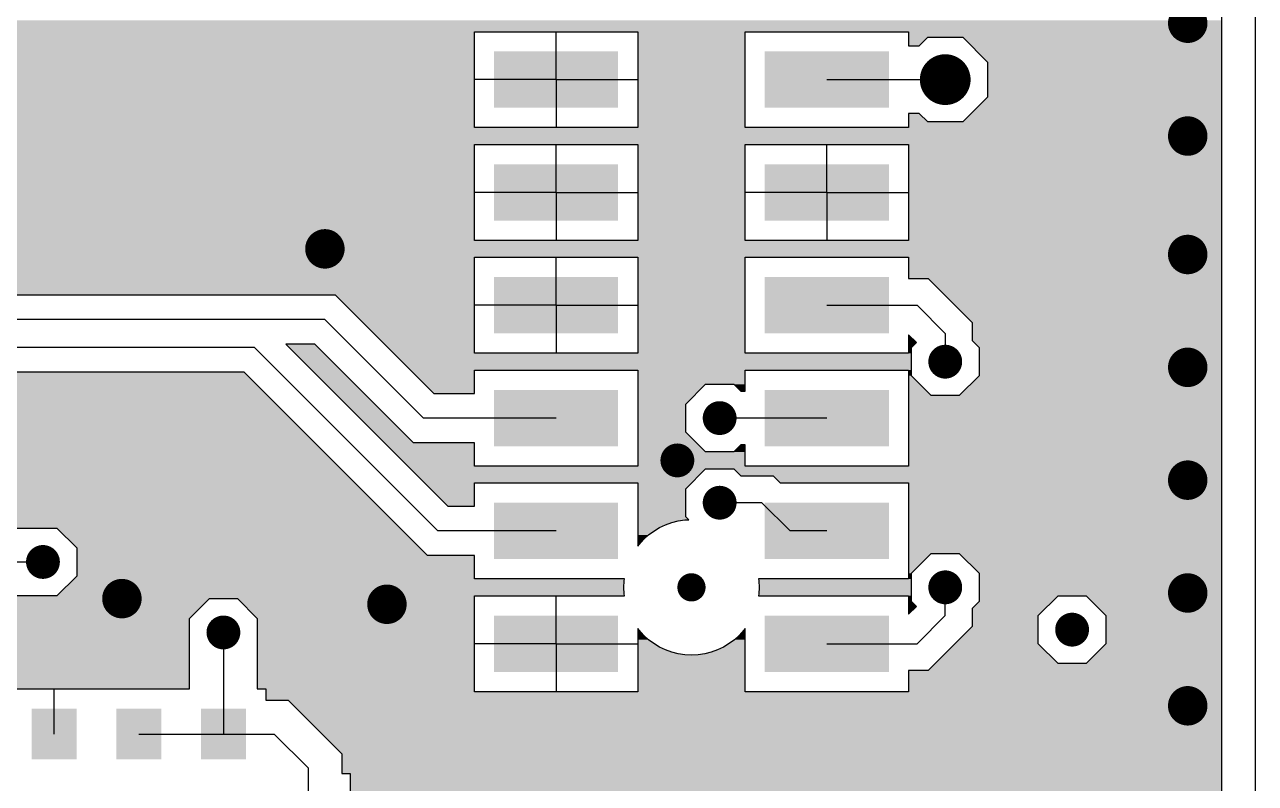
# Model space of a CAD drawing. Extents: x 295 to 953, y 10 to 290.
# Drawn here: x 768.83 to 812.48, y 151.05 to 177.95 of the extents above; entities that cross this region are included whole.
import ezdxf

# ---------------------------------------------------------------- set-up
doc = ezdxf.new("R2010")
doc.units = 0
doc.header["$LTSCALE"] = 5
doc.header["$MEASUREMENT"] = 0
doc.layers.get('0').update_dxf_attribs({"linetype": 'CONTINUOUS', "lineweight": 25})
doc.layers.add('19_SOLD_GBR', color=10, linetype='CONTINUOUS')

msp = doc.modelspace()

# ---------------------------------------------------------------- linework, layer by layer
for points, const_width in [([(810.428, 178, -1), (809.728, 178, -1)], 0.7), ([(801.928, 176, -1), (801.028, 176, -1)], 0.9), ([(810.428, 174, -1), (809.728, 174, -1)], 0.7), ([(779.828, 170, -1), (779.128, 170, -1)], 0.7), ([(810.428, 169.8, -1), (809.728, 169.8, -1)], 0.7), ([(801.778, 166, -1), (801.178, 166, -1)], 0.6), ([(810.428, 165.8, -1), (809.728, 165.8, -1)], 0.7), ([(793.778, 164, -1), (793.178, 164, -1)], 0.6), ([(792.278, 162.5, -1), (791.678, 162.5, -1)], 0.6), ([(810.428, 161.8, -1), (809.728, 161.8, -1)], 0.7), ([(793.778, 161, -1), (793.178, 161, -1)], 0.6), ([(769.778, 158.9, -1), (769.178, 158.9, -1)], 0.6), ([(792.728, 158, -1), (792.228, 158, -1)], 0.5), ([(801.778, 158, -1), (801.178, 158, -1)], 0.6), ([(810.428, 157.8, -1), (809.728, 157.8, -1)], 0.7), ([(772.628, 157.6, -1), (771.928, 157.6, -1)], 0.7), ([(782.028, 157.4, -1), (781.328, 157.4, -1)], 0.7), ([(776.178, 156.4, -1), (775.578, 156.4, -1)], 0.6), ([(806.278, 156.5, -1), (805.678, 156.5, -1)], 0.6), ([(810.428, 153.8, -1), (809.728, 153.8, -1)], 0.7)]:
    msp.add_lwpolyline(points, format="xyb", close=True, dxfattribs=dict(const_width=const_width))
for points in [[(785.478, 177), (785.478, 175), (789.878, 177), (789.878, 175)], [(795.078, 177), (795.078, 175), (799.478, 177), (799.478, 175)], [(785.478, 173), (785.478, 171), (789.878, 173), (789.878, 171)], [(795.078, 173), (795.078, 171), (799.478, 173), (799.478, 171)], [(785.478, 169), (785.478, 167), (789.878, 169), (789.878, 167)], [(795.078, 169), (795.078, 167), (799.478, 169), (799.478, 167)], [(785.478, 165), (785.478, 163), (789.878, 165), (789.878, 163)], [(795.078, 165), (795.078, 163), (799.478, 165), (799.478, 163)], [(785.478, 161), (785.478, 159), (789.878, 161), (789.878, 159)], [(795.078, 161), (795.078, 159), (799.478, 161), (799.478, 159)], [(785.478, 157), (785.478, 155), (789.878, 157), (789.878, 155)], [(795.078, 157), (795.078, 155), (799.478, 157), (799.478, 155)], [(769.078, 153.7), (769.078, 151.9), (770.678, 153.7), (770.678, 151.9)], [(772.078, 153.7), (772.078, 151.9), (773.678, 153.7), (773.678, 151.9)], [(775.078, 153.7), (775.078, 151.9), (776.678, 153.7), (776.678, 151.9)]]:
    msp.add_solid(points)
at = {"layer": '19_SOLD_GBR', "color": 7}
for p, q in [((812.478, 85), (812.478, 255)), ((811.278, 239.8), (811.278, 100.2)), ((784.778, 177.7), (790.578, 177.7)), ((784.778, 174.3), (784.778, 177.7)), ((787.678, 176), (787.678, 177.7)), ((790.578, 177.7), (790.578, 174.3)), ((794.378, 177.7), (800.178, 177.7)), ((794.378, 174.3), (794.378, 177.7)), ((800.178, 177.7), (800.178, 177.2)), ((800.556, 177.2), (800.856, 177.5)), ((800.856, 177.5), (802.1, 177.5)), ((802.1, 177.5), (802.978, 176.622)), ((800.178, 177.2), (800.556, 177.2)), ((802.978, 176.622), (802.978, 175.378)), ((787.678, 176), (784.778, 176)), ((787.678, 176), (787.678, 174.3)), ((787.678, 176), (790.578, 176)), ((797.278, 176), (801.478, 176)), ((802.978, 175.378), (802.1, 174.5)), ((800.178, 174.8), (800.178, 174.3)), ((800.556, 174.8), (800.178, 174.8)), ((800.856, 174.5), (800.556, 174.8)), ((790.578, 174.3), (784.778, 174.3)), ((800.178, 174.3), (794.378, 174.3)), ((802.1, 174.5), (800.856, 174.5)), ((784.778, 173.7), (790.578, 173.7)), ((784.778, 170.3), (784.778, 173.7)), ((787.678, 172), (787.678, 173.7)), ((790.578, 173.7), (790.578, 170.3)), ((794.378, 173.7), (800.178, 173.7)), ((794.378, 170.3), (794.378, 173.7)), ((797.278, 172), (797.278, 173.7)), ((800.178, 173.7), (800.178, 170.3)), ((787.678, 172), (784.778, 172)), ((787.678, 172), (787.678, 170.3)), ((787.678, 172), (790.578, 172)), ((797.278, 172), (794.378, 172)), ((797.278, 172), (797.278, 170.3)), ((797.278, 172), (800.178, 172)), ((790.578, 170.3), (784.778, 170.3)), ((800.178, 170.3), (794.378, 170.3)), ((784.778, 169.7), (790.578, 169.7)), ((784.778, 166.3), (784.778, 169.7)), ((787.678, 168), (787.678, 169.7)), ((790.578, 169.7), (790.578, 166.3)), ((794.378, 169.7), (800.178, 169.7)), ((794.378, 166.3), (794.378, 169.7)), ((800.178, 169.7), (800.178, 168.95)), ((800.178, 168.95), (800.872, 168.95)), ((800.872, 168.95), (802.428, 167.394)), ((766.34, 168.376), (779.84, 168.376)), ((779.84, 168.376), (783.34, 164.876)), ((787.678, 168), (784.778, 168)), ((787.678, 168), (787.678, 166.3)), ((787.678, 168), (790.578, 168)), ((797.278, 168), (800.478, 168)), ((801.478, 167), (800.478, 168)), ((779.478, 167.5), (765.978, 167.5)), ((779.478, 167.5), (782.978, 164)), ((802.428, 167.394), (802.428, 166.748)), ((800.178, 166.956), (800.178, 166.3)), ((800.458, 166.676), (800.178, 166.956)), ((801.478, 167), (801.478, 166)), ((802.428, 166.748), (802.678, 166.498)), ((776.978, 166.5), (765.478, 166.5)), ((776.978, 166.5), (783.478, 160)), ((778.09, 166.624), (783.84, 160.876)), ((779.116, 166.624), (778.09, 166.624)), ((782.616, 163.124), (779.116, 166.624)), ((800.278, 166.498), (800.458, 166.676)), ((800.278, 165.502), (800.278, 166.498)), ((802.678, 166.498), (802.678, 165.502)), ((790.578, 166.3), (784.778, 166.3)), ((800.178, 166.3), (794.378, 166.3)), ((776.616, 165.624), (765.116, 165.624)), ((783.116, 159.124), (776.616, 165.624)), ((784.778, 165.7), (790.578, 165.7)), ((784.778, 164.876), (784.778, 165.7)), ((790.578, 165.7), (790.578, 162.3)), ((794.378, 165.7), (800.178, 165.7)), ((794.378, 164.95), (794.378, 165.7)), ((800.178, 165.7), (800.178, 162.3)), ((800.98, 164.8), (800.278, 165.502)), ((802.678, 165.502), (801.976, 164.8)), ((792.278, 164.498), (792.98, 165.2)), ((792.98, 165.2), (793.976, 165.2)), ((793.976, 165.2), (794.226, 164.95)), ((783.34, 164.876), (784.778, 164.876)), ((794.226, 164.95), (794.378, 164.95)), ((801.976, 164.8), (800.98, 164.8)), ((792.278, 163.502), (792.278, 164.498)), ((787.678, 164), (782.978, 164)), ((797.278, 164), (793.478, 164)), ((792.98, 162.8), (792.278, 163.502)), ((784.778, 163.124), (782.616, 163.124)), ((784.778, 162.3), (784.778, 163.124)), ((794.226, 163.05), (793.976, 162.8)), ((794.378, 163.05), (794.226, 163.05)), ((794.378, 162.3), (794.378, 163.05)), ((793.976, 162.8), (792.98, 162.8)), ((790.578, 162.3), (784.778, 162.3)), ((792.278, 161.498), (792.98, 162.2)), ((792.98, 162.2), (793.976, 162.2)), ((793.976, 162.2), (794.226, 161.95)), ((794.226, 161.95), (795.372, 161.95)), ((800.178, 162.3), (794.378, 162.3)), ((795.372, 161.95), (795.622, 161.7)), ((784.778, 161.7), (790.578, 161.7)), ((784.778, 160.876), (784.778, 161.7)), ((790.578, 161.7), (790.578, 159.464)), ((795.622, 161.7), (800.178, 161.7)), ((800.178, 161.7), (800.178, 158.3)), ((792.278, 160.502), (792.278, 161.498)), ((783.84, 160.876), (784.778, 160.876)), ((794.978, 161), (793.478, 161)), ((794.978, 161), (795.978, 160)), ((791.346, 160.118), (791.56, 160.218)), ((791.56, 160.218), (791.78, 160.298)), ((791.78, 160.298), (792.01, 160.354)), ((792.01, 160.354), (792.242, 160.39)), ((792.242, 160.39), (792.384, 160.396)), ((792.384, 160.396), (792.278, 160.502)), ((767.28, 160.1), (769.976, 160.1)), ((769.976, 160.1), (770.678, 159.398)), ((787.678, 160), (783.478, 160)), ((790.78, 159.698), (790.954, 159.856)), ((790.954, 159.856), (791.144, 159.996)), ((791.144, 159.996), (791.346, 160.118)), ((797.278, 160), (795.978, 160)), ((770.678, 159.398), (770.678, 158.402)), ((790.578, 159.464), (790.622, 159.524)), ((790.622, 159.524), (790.78, 159.698)), ((767.778, 158.9), (769.478, 158.9)), ((784.778, 159.124), (783.116, 159.124)), ((784.778, 158.3), (784.778, 159.124)), ((800.278, 158.498), (800.98, 159.2)), ((800.98, 159.2), (801.976, 159.2)), ((801.976, 159.2), (802.678, 158.498)), ((800.278, 157.502), (800.278, 158.498)), ((802.678, 158.498), (802.678, 157.502)), ((770.678, 158.402), (769.976, 157.7)), ((790.098, 158.3), (784.778, 158.3)), ((790.078, 158), (790.088, 158.236)), ((790.088, 158.236), (790.098, 158.3)), ((794.858, 158.3), (794.868, 158.236)), ((800.178, 158.3), (794.858, 158.3)), ((794.868, 158.236), (794.878, 158)), ((769.976, 157.7), (768.276, 157.7)), ((774.678, 156.898), (775.38, 157.6)), ((775.38, 157.6), (776.376, 157.6)), ((776.376, 157.6), (777.078, 156.898)), ((784.778, 157.7), (790.098, 157.7)), ((784.778, 154.3), (784.778, 157.7)), ((787.678, 156), (787.678, 157.7)), ((790.088, 157.764), (790.078, 158)), ((790.098, 157.7), (790.088, 157.764)), ((794.868, 157.764), (794.858, 157.7)), ((794.858, 157.7), (800.178, 157.7)), ((794.878, 158), (794.868, 157.764)), ((800.178, 157.7), (800.178, 157.044)), ((801.478, 157), (801.478, 158)), ((804.778, 156.998), (805.48, 157.7)), ((805.48, 157.7), (806.476, 157.7)), ((806.476, 157.7), (807.178, 156.998)), ((800.178, 157.044), (800.458, 157.324)), ((800.458, 157.324), (800.278, 157.502)), ((802.678, 157.502), (802.428, 157.252)), ((802.428, 157.252), (802.428, 156.606)), ((774.678, 154.4), (774.678, 156.898)), ((777.078, 156.898), (777.078, 154.4)), ((801.478, 157), (800.478, 156)), ((804.778, 156.002), (804.778, 156.998)), ((807.178, 156.998), (807.178, 156.002)), ((775.878, 156.4), (775.878, 152.8)), ((790.578, 156.536), (790.578, 154.3)), ((790.622, 156.478), (790.578, 156.536)), ((790.78, 156.302), (790.622, 156.478)), ((790.954, 156.144), (790.78, 156.302)), ((794.176, 156.302), (794, 156.144)), ((794.334, 156.478), (794.176, 156.302)), ((794.378, 156.536), (794.334, 156.478)), ((794.378, 154.3), (794.378, 156.536)), ((802.428, 156.606), (800.872, 155.05)), ((787.678, 156), (784.778, 156)), ((787.678, 156), (787.678, 154.3)), ((787.678, 156), (790.578, 156)), ((791.144, 156.004), (790.954, 156.144)), ((791.346, 155.882), (791.144, 156.004)), ((791.56, 155.782), (791.346, 155.882)), ((793.61, 155.882), (793.396, 155.782)), ((793.812, 156.004), (793.61, 155.882)), ((794, 156.144), (793.812, 156.004)), ((797.278, 156), (800.478, 156)), ((805.48, 155.3), (804.778, 156.002)), ((807.178, 156.002), (806.476, 155.3)), ((791.78, 155.702), (791.56, 155.782)), ((792.01, 155.646), (791.78, 155.702)), ((792.242, 155.61), (792.01, 155.646)), ((792.478, 155.6), (792.242, 155.61)), ((792.714, 155.61), (792.478, 155.6)), ((792.946, 155.646), (792.714, 155.61)), ((793.174, 155.702), (792.946, 155.646)), ((793.396, 155.782), (793.174, 155.702)), ((800.178, 155.05), (800.178, 154.3)), ((800.872, 155.05), (800.178, 155.05)), ((806.476, 155.3), (805.48, 155.3)), ((765.378, 154.4), (774.678, 154.4)), ((769.878, 152.8), (769.878, 154.4)), ((777.078, 154.4), (777.378, 154.4)), ((777.378, 154.4), (777.378, 154)), ((790.578, 154.3), (784.778, 154.3)), ((800.178, 154.3), (794.378, 154.3)), ((777.378, 154), (778.176, 154)), ((778.176, 154), (780.078, 152.098)), ((772.878, 152.8), (775.878, 152.8)), ((775.878, 152.8), (777.678, 152.8)), ((778.878, 151.6), (777.678, 152.8)), ((780.078, 152.098), (780.078, 151.4)), ((778.878, 151.6), (778.878, 149.8)), ((780.078, 151.4), (780.378, 151.4)), ((780.378, 151.4), (780.378, 145.538))]:
    msp.add_line(p, q, dxfattribs=at)
for points in [[(811.278, 177.7), (811.278, 178.106), (740.075, 177.7), (740.48, 178.106)], [(784.778, 177.7), (784.778, 177.7), (750.976, 177.7), (749.98, 177.7)], [(784.778, 177.376), (784.778, 177.7), (751.3, 177.376), (750.976, 177.7)], [(794.378, 177.7), (794.378, 177.7), (790.578, 177.7), (784.778, 177.7)], [(794.377, 174.3), (794.378, 177.7), (790.578, 174.3), (790.578, 177.7)], [(811.278, 177.7), (811.278, 177.7), (800.178, 177.7), (794.378, 177.7)], [(811.278, 177.5), (811.278, 177.7), (800.178, 177.5), (800.178, 177.7)], [(784.778, 177.376), (784.778, 177.376), (757.34, 177.376), (751.3, 177.376)], [(784.777, 174.3), (784.778, 177.376), (760.416, 174.3), (757.34, 177.376)], [(800.556, 177.2), (800.856, 177.5), (800.178, 177.2), (800.178, 177.5)], [(811.278, 177.5), (811.278, 177.5), (802.1, 177.5), (800.856, 177.5)], [(811.278, 176.622), (811.278, 177.5), (802.978, 176.622), (802.1, 177.5)], [(811.278, 175.378), (811.278, 176.622), (802.978, 175.378), (802.978, 176.622)], [(811.278, 174.5), (811.278, 175.378), (802.1, 174.5), (802.978, 175.378)], [(800.856, 174.5), (800.556, 174.8), (800.178, 174.5), (800.178, 174.8)], [(800.556, 174.8), (800.556, 174.8), (800.178, 174.8), (800.556, 174.8)], [(811.278, 173.7), (811.278, 174.3), (761.016, 173.7), (760.416, 174.3)], [(811.278, 174.3), (811.278, 174.5), (800.178, 174.3), (800.178, 174.5)], [(784.777, 170.3), (784.778, 173.7), (764.416, 170.3), (761.016, 173.7)], [(794.378, 173.7), (794.378, 173.7), (790.578, 173.7), (784.778, 173.7)], [(794.377, 170.3), (794.378, 173.7), (790.578, 170.3), (790.578, 173.7)], [(811.278, 173.7), (811.278, 173.7), (800.178, 173.7), (794.378, 173.7)], [(811.278, 170.3), (811.278, 173.7), (800.178, 170.3), (800.178, 173.7)], [(811.278, 169.7), (811.278, 170.3), (765.016, 169.7), (764.416, 170.3)], [(784.778, 168.376), (784.778, 169.7), (766.34, 168.376), (765.016, 169.7)], [(794.378, 169.7), (794.378, 169.7), (790.578, 169.7), (784.778, 169.7)], [(794.377, 166.3), (794.378, 169.7), (790.578, 166.3), (790.578, 169.7)], [(811.278, 169.7), (811.278, 169.7), (800.178, 169.7), (794.378, 169.7)], [(811.278, 168.95), (811.278, 169.7), (800.178, 168.95), (800.178, 169.7)], [(811.278, 168.95), (811.278, 168.95), (800.872, 168.95), (800.178, 168.95)], [(811.278, 167.394), (811.278, 168.95), (802.428, 167.394), (800.872, 168.95)], [(784.778, 168.376), (784.778, 168.376), (779.84, 168.376), (766.34, 168.376)], [(784.778, 166.3), (784.778, 168.376), (781.916, 166.3), (779.84, 168.376)], [(811.278, 166.748), (811.278, 167.394), (802.428, 166.748), (802.428, 167.394)], [(800.458, 166.676), (800.178, 166.956), (800.178, 166.676), (800.178, 166.956)], [(811.278, 166.498), (811.278, 166.748), (802.678, 166.498), (802.428, 166.748)], [(782.616, 163.124), (779.116, 166.624), (781.591, 163.124), (778.09, 166.624)], [(779.116, 166.624), (779.116, 166.624), (778.09, 166.624), (779.116, 166.624)], [(800.278, 166.498), (800.458, 166.676), (800.178, 166.498), (800.178, 166.676)], [(800.278, 166.3), (800.278, 166.498), (800.178, 166.3), (800.178, 166.498)], [(811.278, 165.502), (811.278, 166.498), (802.678, 165.502), (802.678, 166.498)], [(800.278, 165.7), (800.278, 166.3), (782.516, 165.7), (781.916, 166.3)], [(782.14, 160.1), (776.634, 165.606), (742.475, 160.1), (747.98, 165.606)], [(776.634, 165.606), (776.616, 165.624), (747.98, 165.606), (747.998, 165.624)], [(784.778, 164.876), (784.778, 165.7), (783.34, 164.876), (782.516, 165.7)], [(794.378, 165.7), (794.378, 165.7), (790.578, 165.7), (784.778, 165.7)], [(794.378, 165.2), (794.378, 165.7), (790.578, 165.2), (790.578, 165.7)], [(800.278, 165.7), (800.278, 165.7), (800.178, 165.7), (794.378, 165.7)], [(800.278, 165.502), (800.278, 165.7), (800.178, 165.502), (800.178, 165.7)], [(800.98, 164.8), (800.278, 165.502), (800.178, 164.8), (800.178, 165.502)], [(811.278, 164.8), (811.278, 165.502), (801.976, 164.8), (802.678, 165.502)], [(792.278, 164.498), (792.98, 165.2), (790.578, 164.498), (790.578, 165.2)], [(794.378, 165.2), (794.378, 165.2), (793.976, 165.2), (792.98, 165.2)], [(794.378, 164.95), (794.378, 165.2), (794.226, 164.95), (793.976, 165.2)], [(811.278, 162.3), (811.278, 164.8), (800.178, 162.3), (800.178, 164.8)], [(792.278, 163.502), (792.278, 164.498), (790.578, 163.502), (790.578, 164.498)], [(792.98, 162.8), (792.278, 163.502), (790.578, 162.8), (790.578, 163.502)], [(784.778, 162.3), (784.778, 163.124), (782.415, 162.3), (781.591, 163.124)], [(794.378, 162.8), (794.377, 163.05), (793.976, 162.8), (794.226, 163.05)], [(794.377, 163.05), (794.377, 163.05), (794.226, 163.05), (794.377, 163.05)], [(794.378, 162.3), (794.378, 162.8), (790.578, 162.3), (790.578, 162.8)], [(811.278, 162.2), (811.278, 162.3), (782.515, 162.2), (782.415, 162.3)], [(792.48, 161.7), (792.98, 162.2), (783.015, 161.7), (782.515, 162.2)], [(811.278, 162.2), (811.278, 162.2), (793.976, 162.2), (792.98, 162.2)], [(811.278, 161.95), (811.278, 162.2), (794.226, 161.95), (793.976, 162.2)], [(811.278, 161.95), (811.278, 161.95), (795.372, 161.95), (794.226, 161.95)], [(811.278, 161.7), (811.278, 161.95), (795.622, 161.7), (795.372, 161.95)], [(784.778, 160.876), (784.778, 161.7), (783.84, 160.876), (783.015, 161.7)], [(792.48, 161.7), (792.48, 161.7), (790.578, 161.7), (784.778, 161.7)], [(792.278, 161.498), (792.48, 161.7), (790.578, 161.498), (790.578, 161.7)], [(811.278, 161.7), (811.278, 161.7), (800.178, 161.7), (795.622, 161.7)], [(811.278, 159.2), (811.278, 161.7), (800.178, 159.2), (800.178, 161.7)], [(792.278, 160.502), (792.278, 161.498), (790.578, 160.502), (790.578, 161.498)], [(792.383, 160.396), (792.278, 160.502), (790.578, 160.396), (790.578, 160.502)], [(792.242, 160.39), (792.383, 160.396), (790.578, 160.39), (790.578, 160.396)], [(792.01, 160.354), (792.242, 160.39), (790.578, 160.354), (790.578, 160.39)], [(791.78, 160.298), (792.01, 160.354), (790.578, 160.298), (790.578, 160.354)], [(791.56, 160.218), (791.78, 160.298), (790.578, 160.218), (790.578, 160.298)], [(791.346, 160.118), (791.56, 160.218), (790.578, 160.118), (790.578, 160.218)], [(782.14, 160.1), (782.14, 160.1), (769.976, 160.1), (767.28, 160.1)], [(782.842, 159.398), (782.14, 160.1), (770.678, 159.398), (769.976, 160.1)], [(791.144, 159.996), (791.346, 160.118), (790.578, 159.996), (790.578, 160.118)], [(790.954, 159.856), (791.144, 159.996), (790.578, 159.856), (790.578, 159.996)], [(790.78, 159.698), (790.954, 159.856), (790.578, 159.698), (790.578, 159.856)], [(783.116, 159.124), (782.842, 159.398), (770.678, 159.124), (770.678, 159.398)], [(790.622, 159.524), (790.78, 159.698), (790.578, 159.524), (790.578, 159.698)], [(790.578, 159.464), (790.622, 159.524), (790.578, 159.464), (790.578, 159.524)], [(784.778, 158.402), (784.778, 159.124), (770.678, 158.402), (770.678, 159.124)], [(800.278, 158.498), (800.98, 159.2), (800.178, 158.498), (800.178, 159.2)], [(811.278, 159.2), (811.278, 159.2), (801.976, 159.2), (800.98, 159.2)], [(811.278, 158.498), (811.278, 159.2), (802.678, 158.498), (801.976, 159.2)], [(800.278, 158.3), (800.278, 158.498), (800.178, 158.3), (800.178, 158.498)], [(811.278, 157.7), (811.278, 158.498), (802.678, 157.7), (802.678, 158.498)], [(790.078, 158), (790.088, 158.236), (770.276, 158), (770.512, 158.236)], [(790.088, 158.236), (790.098, 158.3), (770.512, 158.236), (770.576, 158.3)], [(784.778, 158.3), (784.778, 158.402), (770.576, 158.3), (770.678, 158.402)], [(800.278, 158.236), (800.278, 158.3), (794.868, 158.236), (794.858, 158.3)], [(800.278, 158.3), (800.278, 158.3), (794.858, 158.3), (800.178, 158.3)], [(800.278, 158), (800.278, 158.236), (794.878, 158), (794.868, 158.236)], [(774.678, 156.898), (775.38, 157.6), (767.474, 156.898), (768.176, 157.6)], [(784.778, 157.6), (784.778, 157.7), (768.176, 157.6), (768.276, 157.7)], [(784.778, 157.7), (784.778, 157.7), (768.276, 157.7), (769.976, 157.7)], [(790.098, 157.7), (790.088, 157.764), (769.976, 157.7), (770.04, 157.764)], [(790.088, 157.764), (790.078, 158), (770.04, 157.764), (770.276, 158)], [(784.778, 157.6), (784.778, 157.6), (776.376, 157.6), (775.38, 157.6)], [(784.778, 156.898), (784.778, 157.6), (777.078, 156.898), (776.376, 157.6)], [(800.278, 157.7), (800.278, 157.764), (794.858, 157.7), (794.868, 157.764)], [(800.278, 157.7), (800.278, 157.7), (800.178, 157.7), (794.858, 157.7)], [(800.278, 157.764), (800.278, 158), (794.868, 157.764), (794.878, 158)], [(800.278, 157.502), (800.278, 157.7), (800.178, 157.502), (800.178, 157.7)], [(805.282, 157.502), (805.48, 157.7), (802.678, 157.502), (802.678, 157.7)], [(811.278, 157.7), (811.278, 157.7), (806.476, 157.7), (805.48, 157.7)], [(811.278, 156.998), (811.278, 157.7), (807.178, 156.998), (806.476, 157.7)], [(800.458, 157.324), (800.278, 157.502), (800.178, 157.324), (800.178, 157.502)], [(800.178, 157.044), (800.458, 157.324), (800.178, 157.044), (800.178, 157.324)], [(805.032, 157.252), (805.282, 157.502), (802.428, 157.252), (802.678, 157.502)], [(804.778, 156.998), (805.032, 157.252), (802.428, 156.998), (802.428, 157.252)], [(774.678, 154.502), (774.678, 156.898), (765.078, 154.502), (767.474, 156.898)], [(784.778, 154.4), (784.778, 156.898), (777.078, 154.4), (777.078, 156.898)], [(804.778, 156.606), (804.778, 156.998), (802.428, 156.606), (802.428, 156.998)], [(811.278, 156.002), (811.278, 156.998), (807.178, 156.002), (807.178, 156.998)], [(790.622, 156.478), (790.578, 156.536), (790.578, 156.478), (790.578, 156.536)], [(790.78, 156.302), (790.622, 156.478), (790.578, 156.302), (790.578, 156.478)], [(790.954, 156.144), (790.78, 156.302), (790.578, 156.144), (790.578, 156.302)], [(794.377, 156.144), (794.377, 156.302), (794, 156.144), (794.176, 156.302)], [(794.377, 156.302), (794.377, 156.478), (794.176, 156.302), (794.334, 156.478)], [(794.377, 156.478), (794.377, 156.536), (794.334, 156.478), (794.377, 156.536)], [(804.778, 156.002), (804.778, 156.56), (801.822, 156.002), (802.38, 156.56)], [(804.778, 156.56), (804.778, 156.606), (802.38, 156.56), (802.428, 156.606)], [(791.144, 156.004), (790.954, 156.144), (790.578, 156.004), (790.578, 156.144)], [(791.346, 155.882), (791.144, 156.004), (790.578, 155.882), (790.578, 156.004)], [(791.56, 155.782), (791.346, 155.882), (790.578, 155.782), (790.578, 155.882)], [(794.377, 155.782), (794.377, 155.882), (793.396, 155.782), (793.61, 155.882)], [(794.377, 155.882), (794.377, 156.004), (793.61, 155.882), (793.812, 156.004)], [(794.377, 156.004), (794.377, 156.144), (793.812, 156.004), (794, 156.144)], [(805.48, 155.3), (804.778, 156.002), (801.121, 155.3), (801.822, 156.002)], [(811.278, 155.3), (811.278, 156.002), (806.476, 155.3), (807.178, 156.002)], [(791.78, 155.702), (791.56, 155.782), (790.578, 155.702), (790.578, 155.782)], [(792.01, 155.646), (791.78, 155.702), (790.578, 155.646), (790.578, 155.702)], [(792.242, 155.61), (792.01, 155.646), (790.578, 155.61), (790.578, 155.646)], [(792.478, 155.6), (792.242, 155.61), (790.578, 155.6), (790.578, 155.61)], [(794.378, 154.3), (794.377, 155.6), (790.578, 154.3), (790.578, 155.6)], [(794.377, 155.6), (794.377, 155.61), (792.478, 155.6), (792.714, 155.61)], [(794.377, 155.61), (794.377, 155.646), (792.714, 155.61), (792.946, 155.646)], [(794.377, 155.646), (794.377, 155.702), (792.946, 155.646), (793.174, 155.702)], [(794.377, 155.702), (794.377, 155.782), (793.174, 155.702), (793.396, 155.782)], [(811.278, 154.3), (811.278, 155.05), (800.178, 154.3), (800.178, 155.05)], [(811.278, 155.05), (811.278, 155.05), (800.178, 155.05), (800.872, 155.05)], [(811.278, 155.05), (811.278, 155.3), (800.872, 155.05), (801.121, 155.3)], [(774.678, 154.4), (774.678, 154.502), (765.078, 154.4), (765.078, 154.502)], [(784.778, 154.4), (784.778, 154.4), (777.378, 154.4), (777.078, 154.4)], [(784.778, 154.3), (784.778, 154.4), (777.378, 154.3), (777.378, 154.4)], [(811.278, 154), (811.278, 154.3), (777.378, 154), (777.378, 154.3)], [(811.278, 154), (811.278, 154), (778.176, 154), (777.378, 154)], [(811.278, 152.098), (811.278, 154), (780.078, 152.098), (778.176, 154)], [(811.278, 151.4), (811.278, 152.098), (780.078, 151.4), (780.078, 152.098)], [(811.278, 151.4), (811.278, 151.4), (780.378, 151.4), (780.078, 151.4)], [(811.278, 147.2), (811.278, 151.4), (780.378, 147.2), (780.378, 151.4)]]:
    msp.add_solid(points, dxfattribs=at)

doc.saveas('drawing.dxf')
